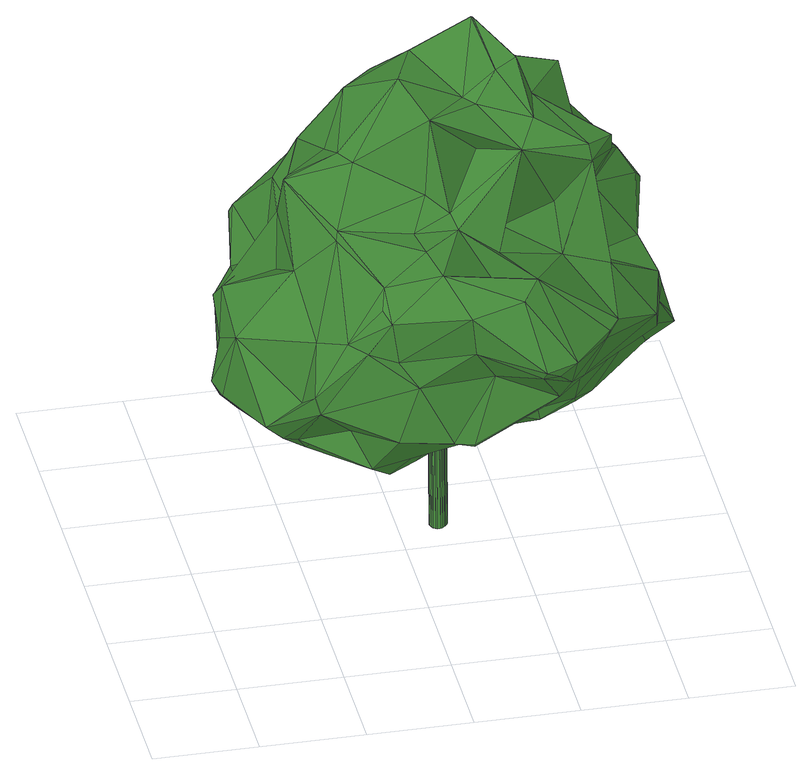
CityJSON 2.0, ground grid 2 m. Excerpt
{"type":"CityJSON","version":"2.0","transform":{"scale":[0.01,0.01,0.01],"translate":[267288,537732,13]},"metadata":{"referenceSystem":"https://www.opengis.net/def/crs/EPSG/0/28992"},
"CityObjects":{
"tree1":{"type":"SolitaryVegetationObject","attributes":{"gtid":348,"crown_width_m":8.34,"crown_median_z":19.05,"crown_r50_m":0.357,"crown_porosity":0.898,"trunk_H_m":5.48,"trunk_DBH_m":0.339,"trunk_radius_m":0.17,"trunk_base_height_m":13.57,"original_gtid":"389"},"geometry":[{"type":"Solid","lod":"3","boundaries":[[[[0,1,2]],[[3,4,5]],[[6,7,8]],[[9,10,11]],[[12,13,14]],[[15,16,17]],[[18,19,20]],[[21,19,18]],[[22,23,24]],[[25,26,27]],[[28,29,23]],[[30,31,32]],[[1,33,2]],[[34,2,33]],[[35,36,37]],[[38,39,40]],[[41,42,43]],[[44,42,41]],[[28,45,29]],[[46,47,48]],[[49,50,51]],[[23,22,52]],[[23,52,28]],[[53,54,55]],[[31,56,57]],[[58,59,60]],[[61,62,63]],[[64,61,65]],[[64,65,66]],[[46,67,68]],[[69,70,71]],[[72,73,74]],[[75,76,77]],[[75,77,24]],[[78,79,80]],[[81,82,83]],[[16,84,85]],[[86,17,16]],[[87,28,52]],[[30,88,56]],[[89,66,90]],[[56,91,57]],[[56,25,91]],[[60,92,93]],[[94,95,96]],[[97,98,99]],[[100,101,44]],[[102,103,104]],[[80,79,105]],[[106,107,72]],[[108,109,110]],[[24,23,75]],[[53,55,111]],[[53,111,112]],[[108,110,45]],[[35,37,113]],[[114,115,116]],[[62,117,43]],[[114,118,119]],[[120,31,47]],[[46,68,47]],[[106,88,30]],[[64,117,61]],[[48,47,31]],[[121,122,123]],[[124,125,73]],[[124,73,92]],[[126,94,53]],[[40,87,38]],[[35,7,6]],[[88,39,26]],[[127,119,118]],[[128,15,84]],[[129,130,131]],[[5,130,129]],[[123,35,6]],[[121,123,6]],[[110,109,80]],[[26,25,88]],[[8,132,81]],[[133,134,135]],[[31,120,32]],[[91,48,57]],[[136,137,104]],[[138,100,139]],[[140,114,116]],[[141,142,13]],[[141,143,142]],[[31,57,48]],[[46,144,67]],[[145,83,132]],[[32,120,146]],[[93,58,60]],[[85,147,16]],[[137,148,149]],[[47,68,120]],[[131,130,150]],[[110,151,45]],[[37,36,67]],[[14,13,152]],[[65,153,66]],[[6,154,121]],[[155,67,36]],[[152,78,80]],[[155,51,156]],[[155,156,68]],[[3,0,2]],[[95,157,158]],[[144,159,160]],[[132,8,113]],[[132,113,160]],[[161,162,86]],[[67,144,163]],[[37,67,163]],[[110,164,151]],[[165,8,118]],[[166,167,168]],[[86,162,17]],[[65,10,169]],[[34,98,97]],[[159,170,4]],[[0,100,1]],[[0,171,100]],[[126,53,112]],[[95,94,157]],[[161,172,162]],[[161,173,172]],[[24,77,38]],[[26,38,77]],[[174,138,70]],[[11,63,69]],[[11,175,9]],[[112,9,175]],[[125,176,177]],[[88,25,56]],[[30,56,31]],[[90,153,178]],[[159,4,145]],[[160,113,37]],[[87,177,176]],[[134,98,179]],[[134,179,135]],[[162,15,17]],[[178,164,180]],[[164,178,153]],[[8,165,154]],[[8,154,6]],[[140,116,115]],[[181,172,182]],[[154,140,121]],[[58,121,140]],[[154,114,140]],[[114,165,118]],[[165,114,154]],[[115,85,140]],[[140,85,58]],[[72,40,39]],[[85,115,147]],[[172,181,136]],[[114,119,115]],[[37,163,144]],[[160,37,144]],[[147,86,16]],[[183,86,147]],[[184,50,185]],[[27,186,25]],[[1,100,33]],[[119,187,147]],[[117,64,133]],[[136,104,103]],[[141,188,189]],[[78,189,188]],[[55,54,23]],[[75,23,54]],[[68,156,120]],[[64,66,89]],[[113,7,35]],[[62,61,117]],[[100,171,139]],[[172,190,134]],[[5,4,170]],[[29,45,151]],[[76,75,191]],[[8,81,118]],[[118,81,127]],[[184,51,50]],[[89,90,64]],[[175,126,112]],[[192,130,5]],[[107,50,193]],[[125,177,40]],[[40,177,87]],[[194,2,34]],[[178,180,195]],[[196,100,138]],[[25,186,91]],[[197,21,198]],[[68,67,155]],[[52,199,87]],[[200,178,104]],[[90,178,200]],[[146,30,32]],[[201,107,193]],[[36,51,155]],[[36,123,51]],[[36,35,123]],[[123,49,51]],[[202,41,33]],[[61,63,11]],[[102,78,15]],[[203,204,205]],[[175,11,69]],[[206,168,46]],[[63,174,69]],[[145,160,159]],[[207,125,124]],[[157,94,175]],[[126,175,94]],[[12,208,13]],[[201,193,93]],[[26,77,27]],[[76,27,77]],[[136,162,172]],[[92,60,209]],[[113,8,7]],[[38,26,39]],[[106,72,88]],[[181,182,137]],[[189,142,143]],[[78,210,79]],[[43,42,62]],[[211,158,70]],[[212,168,167]],[[208,85,84]],[[41,43,213]],[[179,213,43]],[[179,41,213]],[[167,170,159]],[[209,124,92]],[[104,210,102]],[[14,124,209]],[[162,136,103]],[[162,103,15]],[[141,189,143]],[[124,14,152]],[[41,202,44]],[[105,180,164]],[[152,13,78]],[[44,101,42]],[[206,46,48]],[[137,136,181]],[[33,100,202]],[[129,3,5]],[[0,129,171]],[[169,111,55]],[[111,169,10]],[[111,10,9]],[[145,132,160]],[[33,214,34]],[[63,62,101]],[[152,215,207]],[[208,12,85]],[[58,85,12]],[[63,101,196]],[[197,192,21]],[[216,204,119]],[[217,204,216]],[[206,48,168]],[[192,19,21]],[[20,19,192]],[[218,34,97]],[[135,179,43]],[[24,199,22]],[[29,65,169]],[[80,105,110]],[[207,124,152]],[[192,197,150]],[[107,185,50]],[[198,21,95]],[[101,62,42]],[[83,216,81]],[[217,216,83]],[[217,83,97]],[[134,190,98]],[[15,128,16]],[[34,214,98]],[[91,18,48]],[[186,18,91]],[[146,106,30]],[[146,184,106]],[[128,84,16]],[[173,203,205]],[[80,215,152]],[[109,215,80]],[[12,14,59]],[[12,59,58]],[[78,102,210]],[[184,156,51]],[[79,195,105]],[[69,174,70]],[[166,170,167]],[[5,170,166]],[[63,196,174]],[[15,103,102]],[[112,111,9]],[[0,3,129]],[[100,44,202]],[[212,46,168]],[[219,176,220]],[[219,220,109]],[[196,138,174]],[[13,142,78]],[[221,133,222]],[[221,134,133]],[[2,223,3]],[[166,168,192]],[[3,223,4]],[[145,4,223]],[[223,2,194]],[[218,224,34]],[[194,34,224]],[[125,74,73]],[[225,226,70]],[[139,226,225]],[[72,39,88]],[[209,60,59]],[[209,59,14]],[[29,151,153]],[[81,216,127]],[[207,220,125]],[[125,220,176]],[[151,164,153]],[[183,161,86]],[[83,145,224]],[[218,83,224]],[[191,75,54]],[[191,54,53]],[[217,99,204]],[[217,97,99]],[[144,212,159]],[[167,159,212]],[[144,46,212]],[[147,187,183]],[[78,142,189]],[[201,72,107]],[[216,119,127]],[[192,227,20]],[[18,20,227]],[[18,227,48]],[[64,90,222]],[[133,64,222]],[[53,27,191]],[[11,10,61]],[[61,10,65]],[[196,101,100]],[[23,29,228]],[[84,188,208]],[[141,208,188]],[[222,90,200]],[[200,104,137]],[[66,153,90]],[[222,148,137]],[[184,185,106]],[[106,185,107]],[[132,82,81]],[[201,93,92]],[[92,73,201]],[[49,93,193]],[[49,193,50]],[[72,201,73]],[[211,198,158]],[[98,190,99]],[[175,71,157]],[[69,71,175]],[[203,187,204]],[[119,204,187]],[[203,173,187]],[[200,229,222]],[[76,191,27]],[[169,55,228]],[[29,169,228]],[[146,156,184]],[[228,55,23]],[[146,120,156]],[[164,110,105]],[[87,230,28]],[[45,230,108]],[[28,230,45]],[[104,178,195]],[[166,231,5]],[[192,5,231]],[[41,214,33]],[[179,214,41]],[[223,194,224]],[[179,98,214]],[[133,43,117]],[[133,135,43]],[[93,232,58]],[[99,190,205]],[[129,131,171]],[[223,224,145]],[[173,205,190]],[[173,190,172]],[[221,182,134]],[[186,96,21]],[[95,21,96]],[[192,231,166]],[[186,21,18]],[[218,97,83]],[[38,87,199]],[[29,153,233]],[[227,192,168]],[[227,168,48]],[[99,205,204]],[[173,161,187]],[[13,208,141]],[[220,215,109]],[[131,150,234]],[[15,188,84]],[[78,188,15]],[[207,215,220]],[[49,235,93]],[[123,235,49]],[[27,236,186]],[[150,130,192]],[[40,74,125]],[[72,74,40]],[[183,187,161]],[[134,182,172]],[[221,222,182]],[[38,199,24]],[[148,229,149]],[[137,182,222]],[[96,186,236]],[[53,94,236]],[[53,236,27]],[[96,236,94]],[[29,233,65]],[[65,233,153]],[[150,197,211]],[[150,211,234]],[[197,198,211]],[[158,157,71]],[[158,71,70]],[[95,158,198]],[[132,83,82]],[[176,230,87]],[[230,176,219]],[[108,219,109]],[[230,219,108]],[[210,104,195]],[[105,195,180]],[[52,22,199]],[[149,200,137]],[[79,210,195]],[[149,229,200]],[[148,222,229]],[[234,226,139]],[[211,226,234]],[[211,70,226]],[[225,70,138]],[[171,131,139]],[[234,139,131]],[[225,138,139]],[[232,93,122]],[[93,235,122]],[[123,122,235]],[[115,119,237]],[[147,237,119]],[[115,237,147]],[[58,232,122]],[[58,122,121]],[[238,239,240]],[[238,240,241]],[[241,240,242]],[[241,242,243]],[[240,239,244]],[[240,244,242]],[[242,244,245]],[[242,245,243]],[[244,239,246]],[[244,246,245]],[[245,246,247]],[[245,247,243]],[[246,239,248]],[[246,248,247]],[[247,248,249]],[[247,249,243]],[[248,239,250]],[[248,250,249]],[[249,250,251]],[[249,251,243]],[[250,239,252]],[[250,252,251]],[[251,252,253]],[[251,253,243]],[[252,239,254]],[[252,254,253]],[[253,254,255]],[[253,255,243]],[[254,239,256]],[[254,256,255]],[[255,256,257]],[[255,257,243]],[[256,239,258]],[[256,258,257]],[[257,258,259]],[[257,259,243]],[[258,239,260]],[[258,260,259]],[[259,260,261]],[[259,261,243]],[[260,239,262]],[[260,262,261]],[[261,262,263]],[[261,263,243]],[[262,239,264]],[[262,264,263]],[[263,264,265]],[[263,265,243]],[[264,239,266]],[[264,266,265]],[[265,266,267]],[[265,267,243]],[[266,239,268]],[[266,268,267]],[[267,268,269]],[[267,269,243]],[[268,239,270]],[[268,270,269]],[[269,270,271]],[[269,271,243]],[[270,239,272]],[[270,272,271]],[[271,272,273]],[[271,273,243]],[[272,239,274]],[[272,274,273]],[[273,274,275]],[[273,275,243]],[[274,239,276]],[[274,276,275]],[[275,276,277]],[[275,277,243]],[[276,239,278]],[[276,278,277]],[[277,278,279]],[[277,279,243]],[[278,239,280]],[[278,280,279]],[[279,280,281]],[[279,281,243]],[[280,239,282]],[[280,282,281]],[[281,282,283]],[[281,283,243]],[[282,239,284]],[[282,284,283]],[[283,284,285]],[[283,285,243]],[[284,239,286]],[[284,286,285]],[[285,286,287]],[[285,287,243]],[[286,239,238]],[[286,238,287]],[[287,238,241]],[[287,241,243]]]]}]}
},
"vertices":[
[435,539,1046],[373,597,977],[318,566,963],[395,450,1044],[300,396,909],[427,324,1028],[100,220,472],[167,216,519],[64,311,614],[855,569,688],[764,661,631],[761,672,779],[268,437,329],[396,454,375],[412,437,231],[319,690,330],[198,592,338],[189,616,350],[654,225,771],[669,369,794],[559,312,791],[727,303,915],[878,423,454],[861,510,460],[900,398,486],[822,184,645],[827,209,604],[850,303,660],[813,471,380],[800,607,477],[634,40,612],[640,19,666],[606,12,645],[393,633,934],[241,611,836],[175,136,577],[268,108,677],[235,133,687],[812,319,536],[708,252,545],[691,289,415],[437,660,881],[505,753,762],[456,823,772],[473,660,892],[711,611,380],[410,117,823],[551,65,781],[583,103,802],[321,85,493],[420,71,487],[357,76,612],[843,437,416],[841,446,651],[839,426,622],[830,549,624],[711,99,660],[716,95,679],[201,343,340],[369,346,291],[344,277,303],[689,758,747],[606,758,801],[659,667,840],[611,854,604],[728,740,594],[671,828,538],[307,83,752],[451,56,760],[684,572,893],[710,526,995],[707,512,934],[605,151,494],[503,283,418],[602,278,498],[894,400,505],[866,354,601],[860,345,568],[448,615,304],[450,669,343],[527,572,301],[67,450,639],[170,463,655],[180,501,754],[236,550,333],[139,464,354],[177,620,362],[738,361,380],[671,109,579],[607,866,535],[593,848,518],[736,116,688],[432,260,381],[295,200,368],[753,437,781],[775,362,898],[715,361,806],[192,598,767],[243,658,785],[137,690,657],[508,642,964],[594,702,848],[379,726,305],[333,739,343],[440,789,386],[607,657,362],[624,103,543],[459,71,477],[682,578,354],[631,556,332],[651,646,342],[839,566,650],[864,531,722],[190,200,656],[53,401,437],[78,441,401],[68,420,413],[560,855,694],[52,402,559],[67,522,577],[580,0,662],[135,230,438],[164,235,428],[185,137,540],[510,388,305],[632,316,360],[852,517,740],[58,489,598],[228,589,333],[505,400,1021],[525,374,1020],[566,397,1074],[175,326,735],[455,849,672],[317,719,728],[411,840,772],[308,830,402],[379,823,483],[632,559,986],[553,537,1103],[88,404,400],[334,517,442],[517,548,378],[461,563,493],[302,128,805],[176,425,871],[576,16,641],[118,548,396],[383,687,521],[449,755,399],[625,341,998],[695,663,391],[484,488,270],[654,736,472],[49,360,461],[320,87,666],[462,73,674],[758,426,860],[721,427,914],[244,267,849],[241,262,831],[291,672,458],[303,747,379],[294,104,771],[626,730,440],[32,377,484],[454,269,858],[381,240,841],[461,228,847],[776,640,606],[416,312,876],[550,538,1104],[283,777,546],[200,721,556],[654,577,942],[820,526,794],[710,376,367],[703,338,377],[558,802,475],[356,709,780],[578,722,463],[341,825,498],[339,727,539],[153,611,390],[504,105,602],[458,70,480],[746,229,738],[153,618,535],[321,687,332],[403,672,431],[205,685,669],[854,385,617],[595,303,956],[438,111,459],[267,497,880],[451,755,396],[624,590,936],[721,308,949],[771,342,941],[848,408,445],[555,802,477],[447,141,466],[465,653,918],[127,629,568],[113,593,588],[131,694,641],[514,181,763],[583,497,350],[263,515,339],[403,327,293],[429,705,338],[636,412,1006],[391,180,838],[405,675,783],[326,662,802],[576,527,329],[97,482,637],[162,524,644],[197,502,777],[713,478,382],[593,500,348],[427,692,651],[480,751,618],[280,439,906],[188,442,869],[628,532,1013],[624,526,1018],[535,217,795],[826,568,503],[558,718,486],[756,465,377],[522,362,932],[195,254,409],[668,709,543],[606,408,1090],[262,238,433],[735,365,674],[144,485,530],[492,476,57],[475,475,57],[491,480,57],[485,457,606],[484,462,606],[468,457,605],[489,484,57],[483,466,606],[487,487,57],[480,469,606],[483,490,58],[476,472,606],[479,492,58],[472,473,606],[474,492,57],[467,474,606],[470,491,57],[463,473,606],[466,489,57],[459,471,606],[463,487,57],[456,469,606],[460,483,57],[453,465,605],[459,479,57],[452,461,605],[458,474,57],[451,456,605],[459,470,57],[452,452,605],[461,466,56],[454,448,605],[463,463,56],[457,444,605],[467,460,56],[460,442,605],[471,458,56],[464,440,605],[476,458,56],[469,440,605],[480,459,56],[473,441,605],[484,461,57],[477,443,605],[487,463,57],[480,445,605],[490,467,57],[483,449,605],[492,471,57],[485,453,605]
]}
